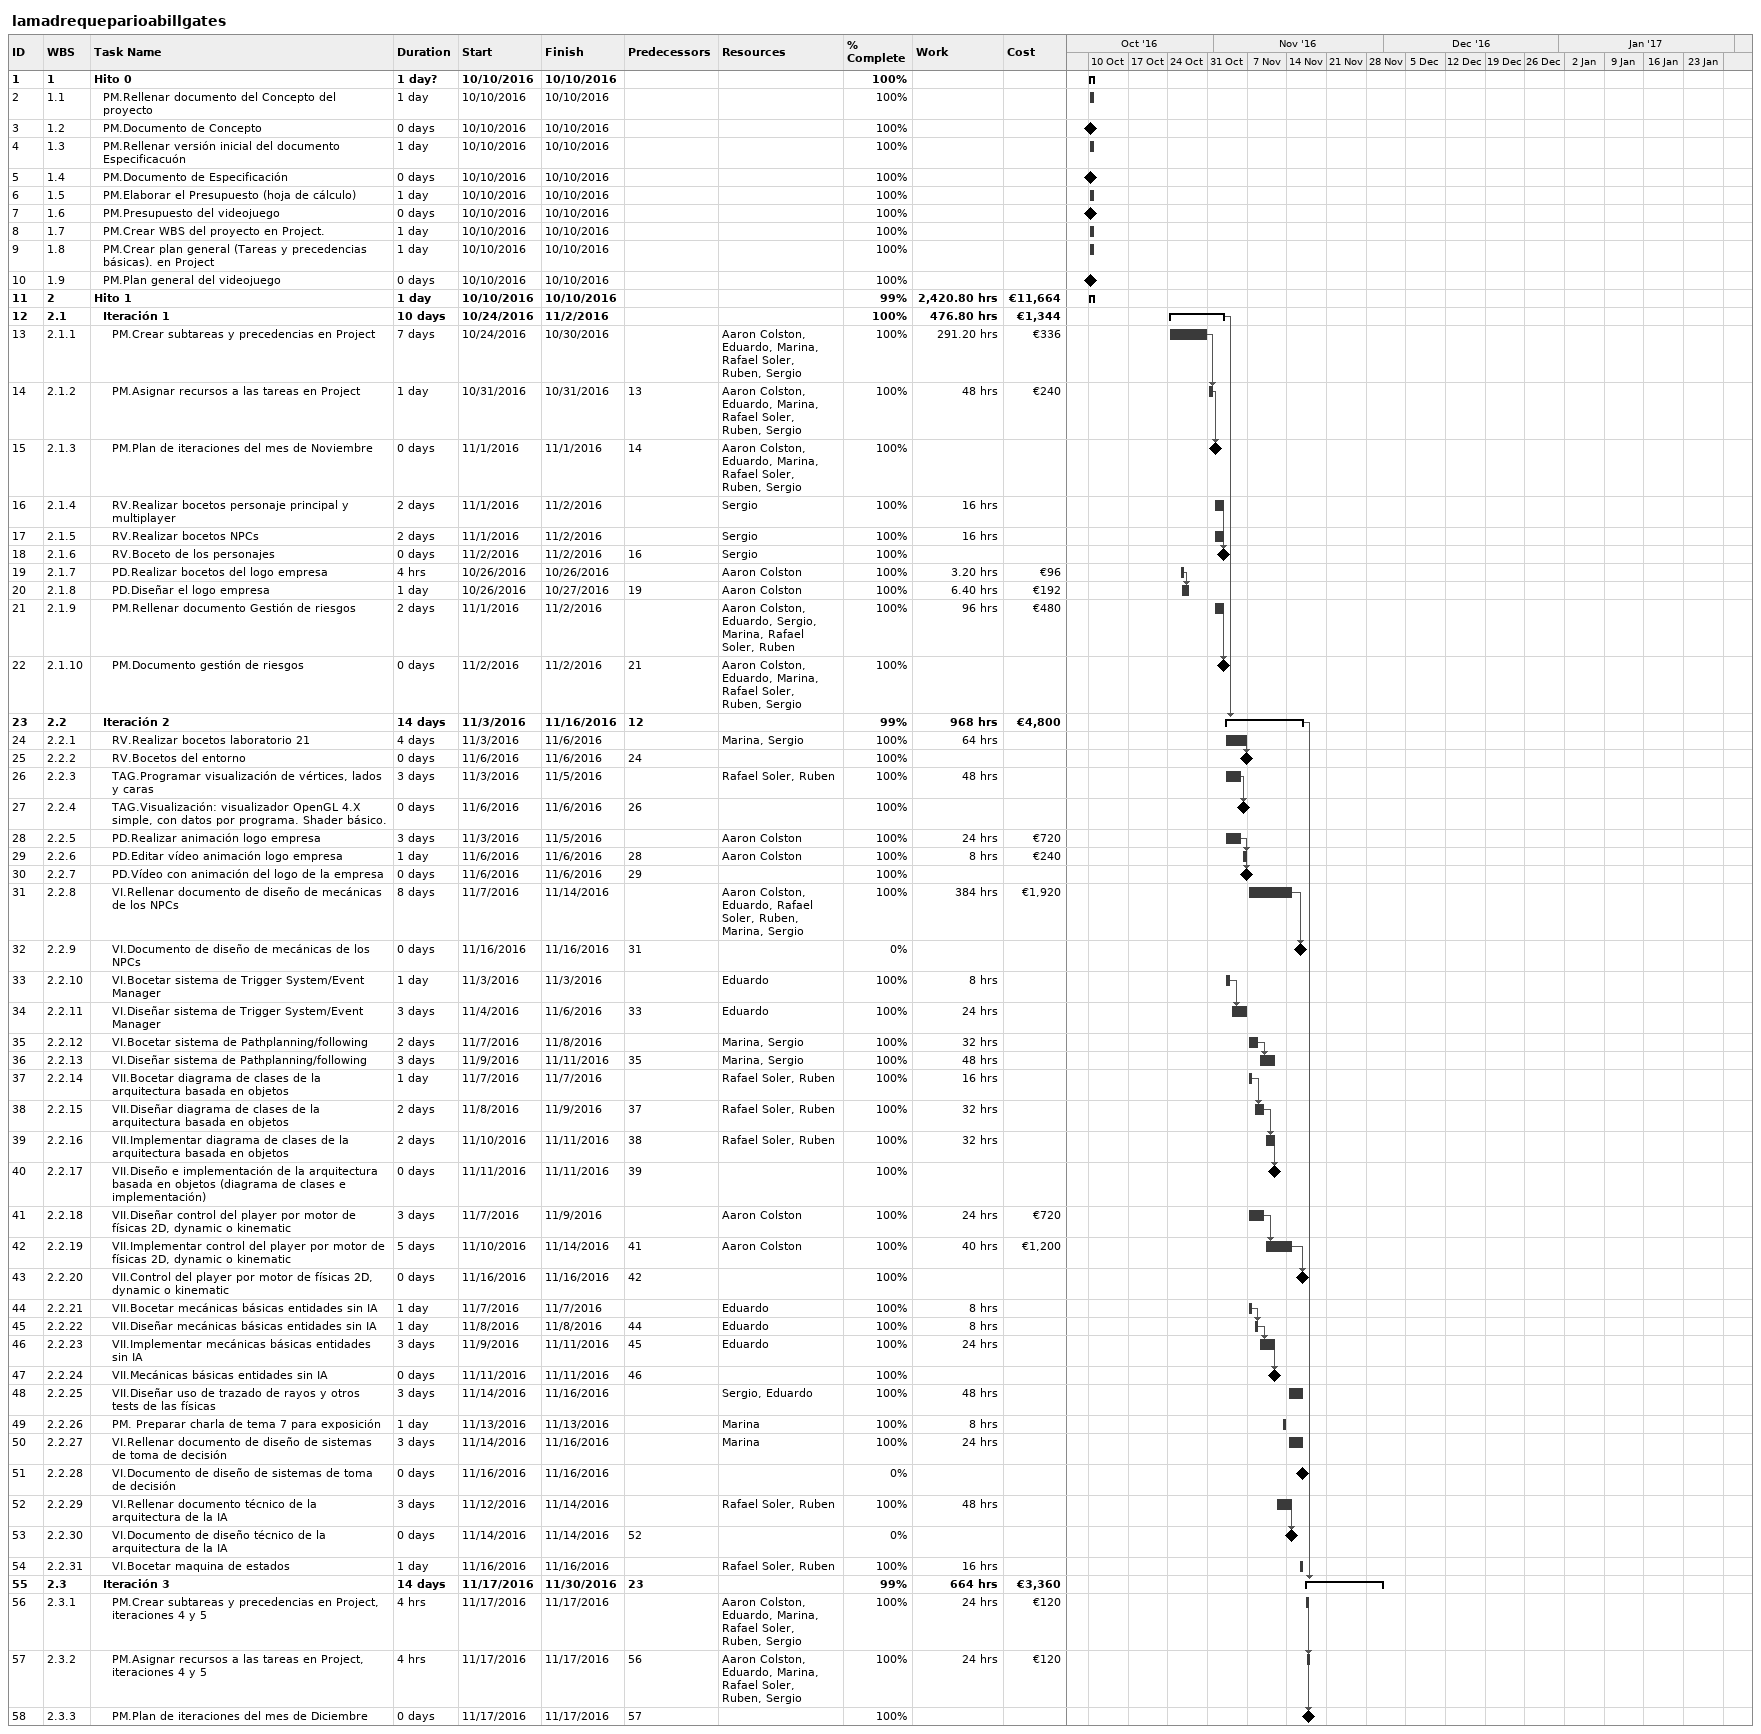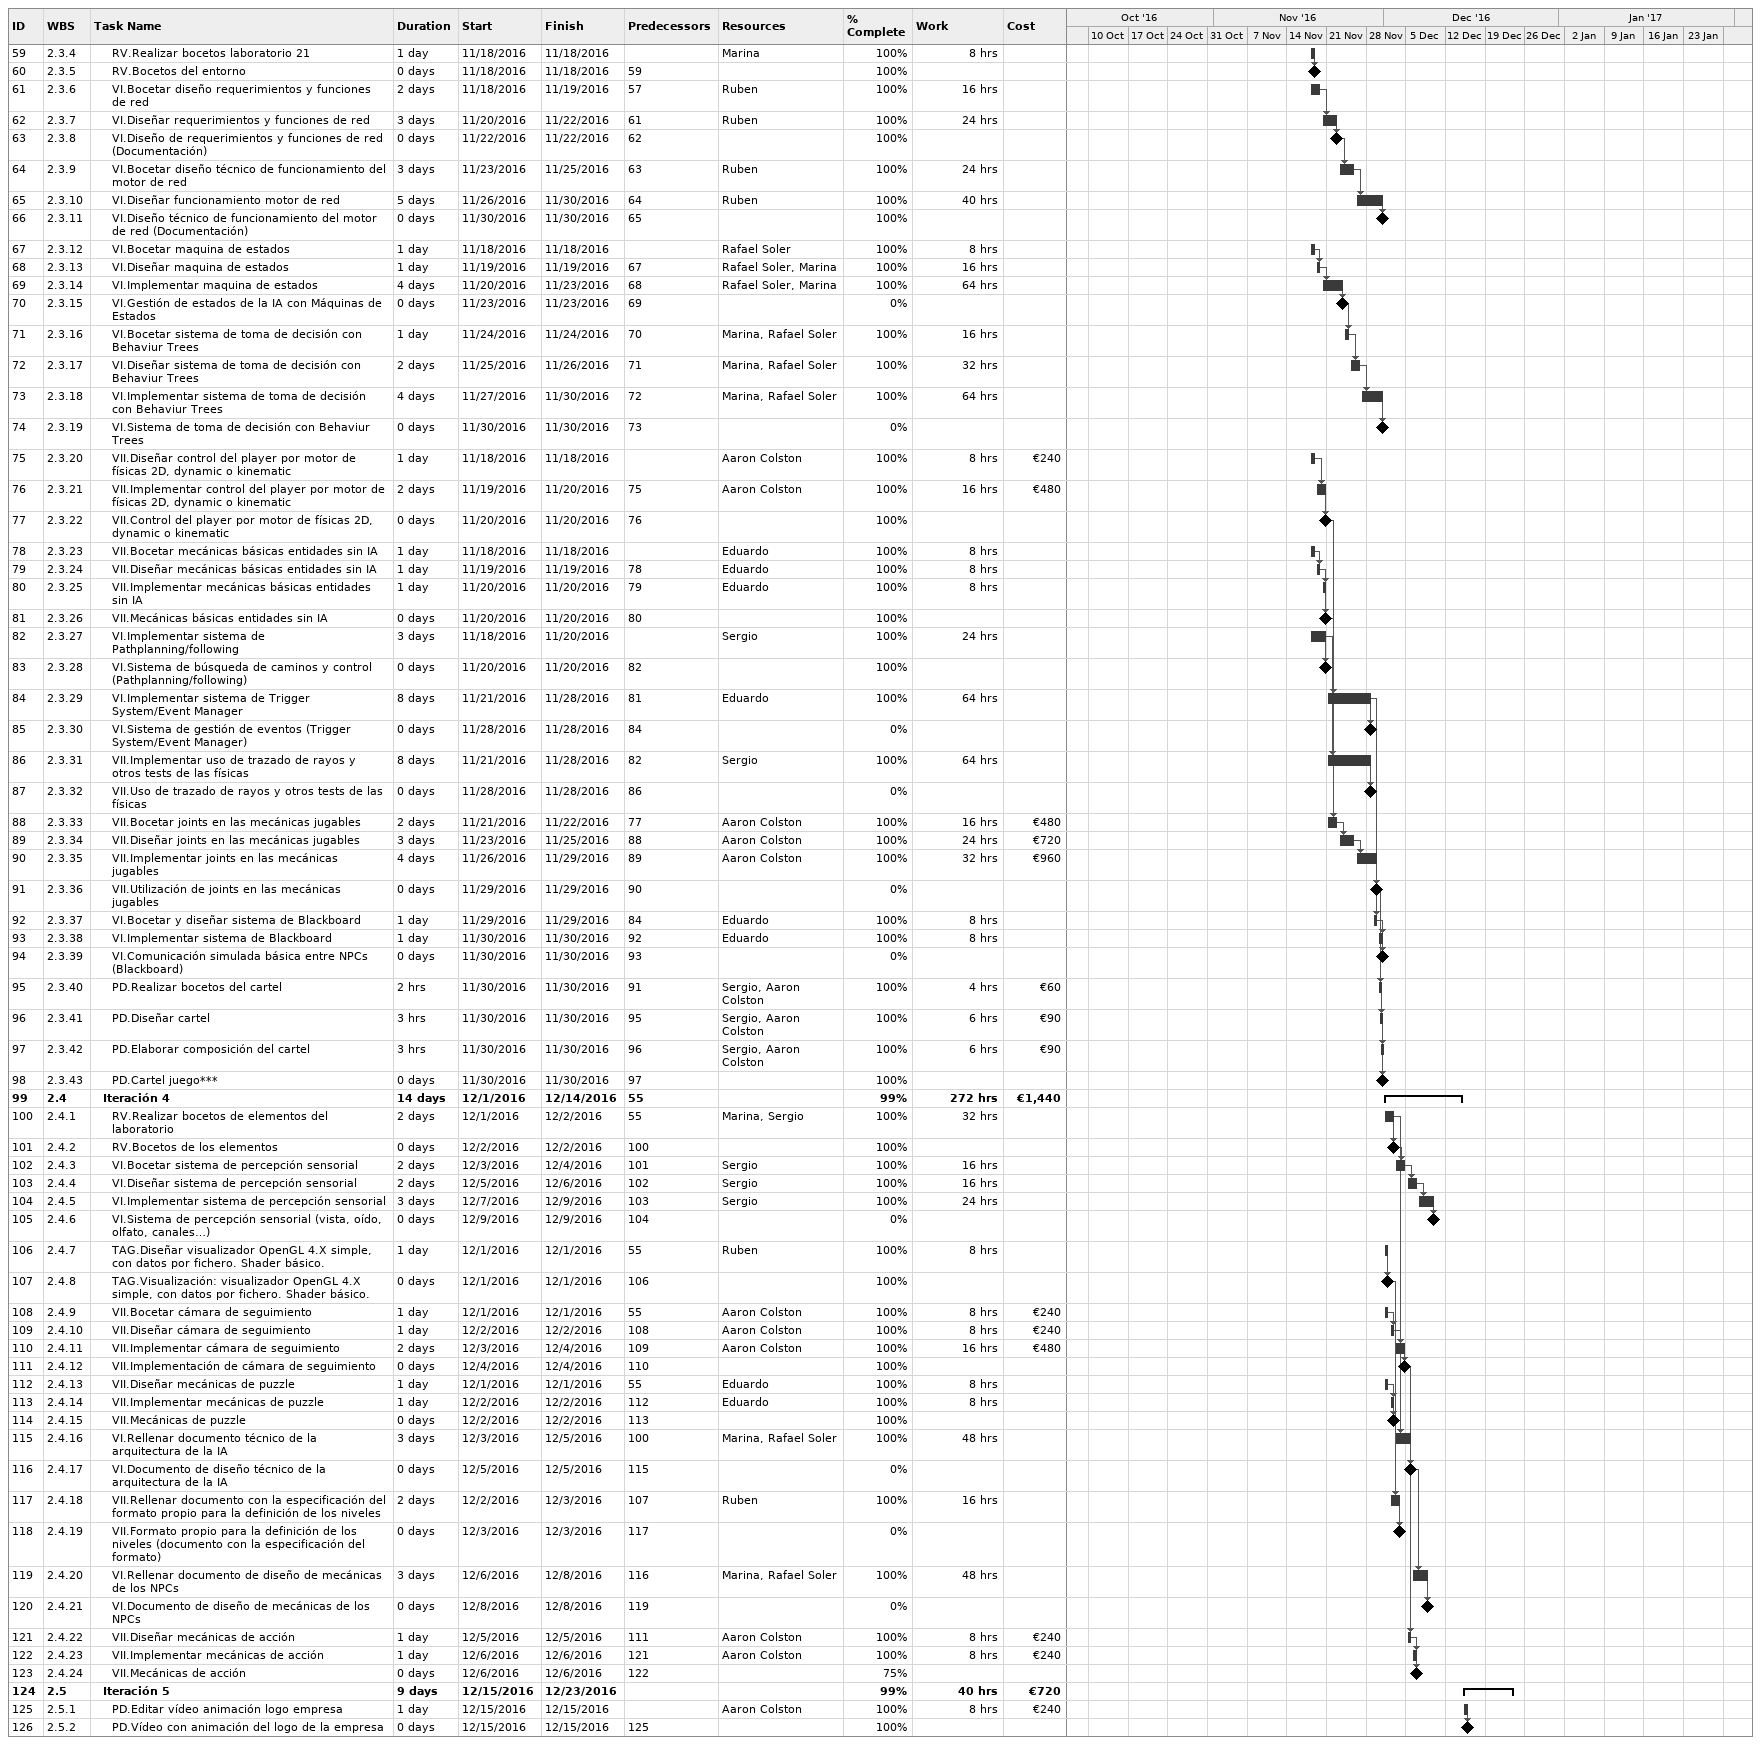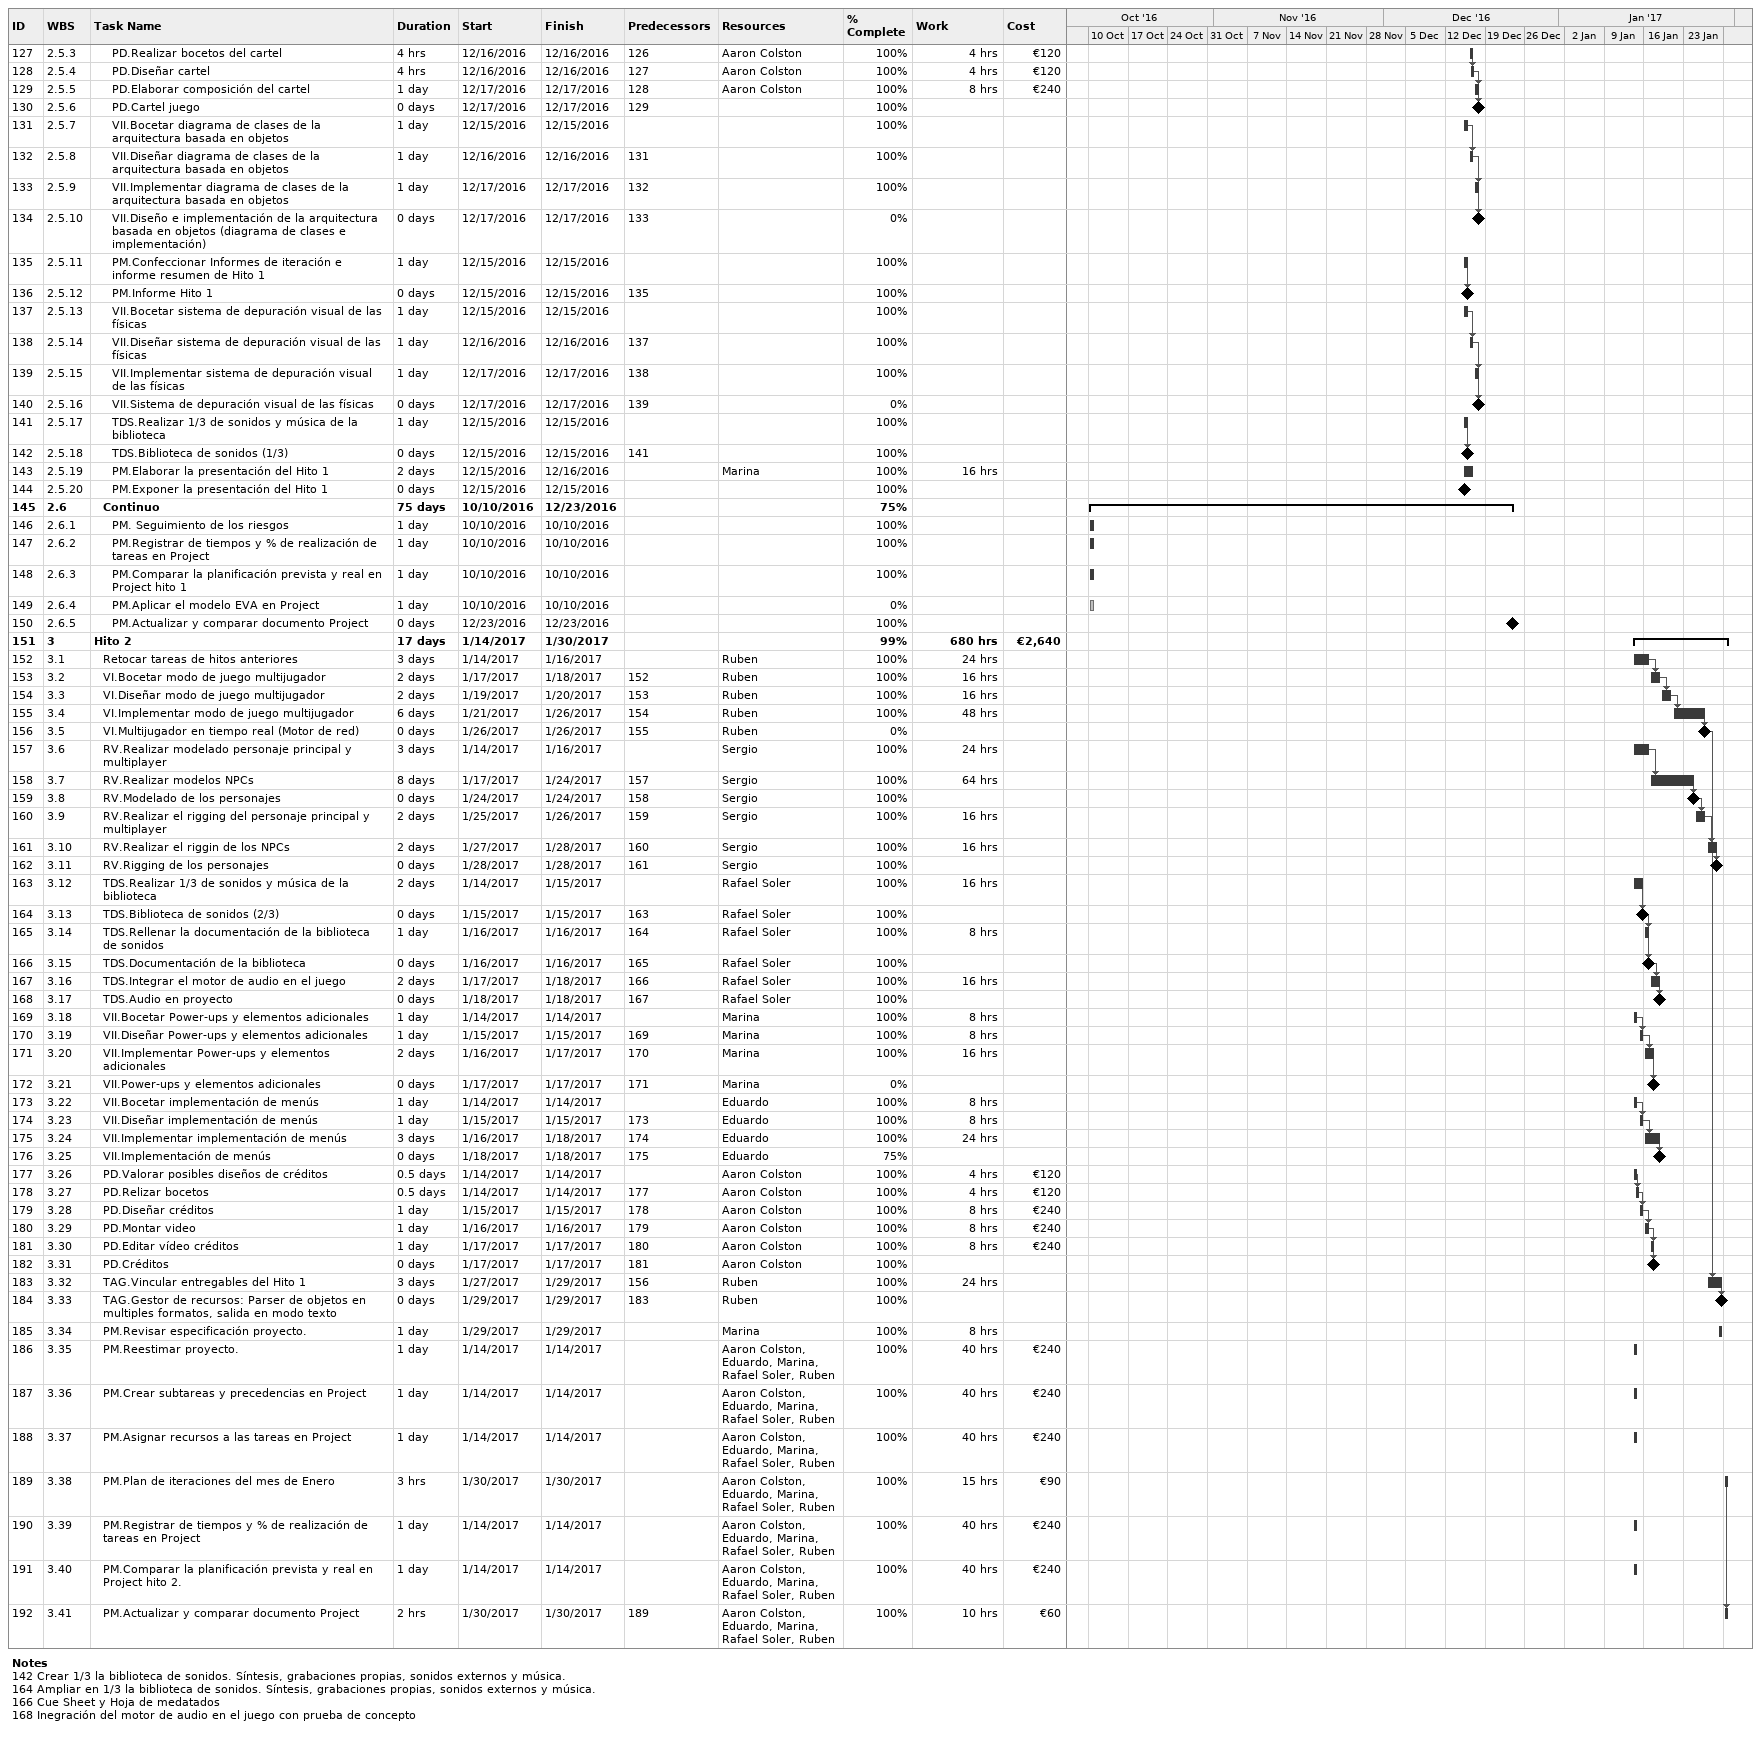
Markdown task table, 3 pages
lamadrequeparioabillgates

| ID | WBS | Task | Duration | Start | Finish | Predecessors | Resources | % complete | Work (h) | Cost (€) |
|---|---|---|---|---|---|---|---|---|---|---|
| 1 | 1 | **Hito 0** | 1d? | 2016-10-10 | 2016-10-10 |  |  | 100 |  |  |
| 2 | 1.1 | PM.Rellenar documento del Concepto del proyecto | 1d | 2016-10-10 | 2016-10-10 |  |  | 100 |  |  |
| 3 | 1.2 | PM.Documento de Concepto | 0d | 2016-10-10 | 2016-10-10 |  |  | 100 |  |  |
| 4 | 1.3 | PM.Rellenar versión inicial del documento Especificacuón | 1d | 2016-10-10 | 2016-10-10 |  |  | 100 |  |  |
| 5 | 1.4 | PM.Documento de Especificación | 0d | 2016-10-10 | 2016-10-10 |  |  | 100 |  |  |
| 6 | 1.5 | PM.Elaborar el Presupuesto (hoja de cálculo) | 1d | 2016-10-10 | 2016-10-10 |  |  | 100 |  |  |
| 7 | 1.6 | PM.Presupuesto del videojuego | 0d | 2016-10-10 | 2016-10-10 |  |  | 100 |  |  |
| 8 | 1.7 | PM.Crear WBS del proyecto en Project. | 1d | 2016-10-10 | 2016-10-10 |  |  | 100 |  |  |
| 9 | 1.8 | PM.Crear plan general (Tareas y precedencias básicas). en Project | 1d | 2016-10-10 | 2016-10-10 |  |  | 100 |  |  |
| 10 | 1.9 | PM.Plan general del videojuego | 0d | 2016-10-10 | 2016-10-10 |  |  | 100 |  |  |
| 11 | 2 | **Hito 1** | 1d | 2016-10-10 | 2016-10-10 |  |  | 99 | 2420.80 | 11664 |
| 12 | 2.1 | **Iteración 1** | 10d | 2016-10-24 | 2016-11-02 |  |  | 100 | 476.80 | 1344 |
| 13 | 2.1.1 | PM.Crear subtareas y precedencias en Project | 7d | 2016-10-24 | 2016-10-30 |  | Aaron Colston, Eduardo, Marina, Rafael Soler, Ruben, Sergio | 100 | 291.20 | 336 |
| 14 | 2.1.2 | PM.Asignar recursos a las tareas en Project | 1d | 2016-10-31 | 2016-10-31 | 13 | Aaron Colston, Eduardo, Marina, Rafael Soler, Ruben, Sergio | 100 | 48 | 240 |
| 15 | 2.1.3 | PM.Plan de iteraciones del mes de Noviembre | 0d | 2016-11-01 | 2016-11-01 | 14 | Aaron Colston, Eduardo, Marina, Rafael Soler, Ruben, Sergio | 100 |  |  |
| 16 | 2.1.4 | RV.Realizar bocetos personaje principal y multiplayer | 2d | 2016-11-01 | 2016-11-02 |  | Sergio | 100 | 16 |  |
| 17 | 2.1.5 | RV.Realizar bocetos NPCs | 2d | 2016-11-01 | 2016-11-02 |  | Sergio | 100 | 16 |  |
| 18 | 2.1.6 | RV.Boceto de los personajes | 0d | 2016-11-02 | 2016-11-02 | 16 | Sergio | 100 |  |  |
| 19 | 2.1.7 | PD.Realizar bocetos del logo empresa | 4h | 2016-10-26 | 2016-10-26 |  | Aaron Colston | 100 | 3.20 | 96 |
| 20 | 2.1.8 | PD.Diseñar el logo empresa | 1d | 2016-10-26 | 2016-10-27 | 19 | Aaron Colston | 100 | 6.40 | 192 |
| 21 | 2.1.9 | PM.Rellenar documento Gestión de riesgos | 2d | 2016-11-01 | 2016-11-02 |  | Aaron Colston, Eduardo, Sergio, Marina, Rafael Soler, Ruben | 100 | 96 | 480 |
| 22 | 2.1.10 | PM.Documento gestión de riesgos | 0d | 2016-11-02 | 2016-11-02 | 21 | Aaron Colston, Eduardo, Marina, Rafael Soler, Ruben, Sergio | 100 |  |  |
| 23 | 2.2 | **Iteración 2** | 14d | 2016-11-03 | 2016-11-16 | 12 |  | 99 | 968 | 4800 |
| 24 | 2.2.1 | RV.Realizar bocetos laboratorio 21 | 4d | 2016-11-03 | 2016-11-06 |  | Marina, Sergio | 100 | 64 |  |
| 25 | 2.2.2 | RV.Bocetos del entorno | 0d | 2016-11-06 | 2016-11-06 | 24 |  | 100 |  |  |
| 26 | 2.2.3 | TAG.Programar visualización de vértices, lados y caras | 3d | 2016-11-03 | 2016-11-05 |  | Rafael Soler, Ruben | 100 | 48 |  |
| 27 | 2.2.4 | TAG.Visualización: visualizador OpenGL 4.X simple, con datos por programa. Shader básico. | 0d | 2016-11-06 | 2016-11-06 | 26 |  | 100 |  |  |
| 28 | 2.2.5 | PD.Realizar animación logo empresa | 3d | 2016-11-03 | 2016-11-05 |  | Aaron Colston | 100 | 24 | 720 |
| 29 | 2.2.6 | PD.Editar vídeo animación logo empresa | 1d | 2016-11-06 | 2016-11-06 | 28 | Aaron Colston | 100 | 8 | 240 |
| 30 | 2.2.7 | PD.Vídeo con animación del logo de la empresa | 0d | 2016-11-06 | 2016-11-06 | 29 |  | 100 |  |  |
| 31 | 2.2.8 | VI.Rellenar documento de diseño de mecánicas de los NPCs | 8d | 2016-11-07 | 2016-11-14 |  | Aaron Colston, Eduardo, Rafael Soler, Ruben, Marina, Sergio | 100 | 384 | 1920 |
| 32 | 2.2.9 | VI.Documento de diseño de mecánicas de los NPCs | 0d | 2016-11-16 | 2016-11-16 | 31 |  | 0 |  |  |
| 33 | 2.2.10 | VI.Bocetar sistema de Trigger System/Event Manager | 1d | 2016-11-03 | 2016-11-03 |  | Eduardo | 100 | 8 |  |
| 34 | 2.2.11 | VI.Diseñar sistema de Trigger System/Event Manager | 3d | 2016-11-04 | 2016-11-06 | 33 | Eduardo | 100 | 24 |  |
| 35 | 2.2.12 | VI.Bocetar sistema de Pathplanning/following | 2d | 2016-11-07 | 2016-11-08 |  | Marina, Sergio | 100 | 32 |  |
| 36 | 2.2.13 | VI.Diseñar sistema de Pathplanning/following | 3d | 2016-11-09 | 2016-11-11 | 35 | Marina, Sergio | 100 | 48 |  |
| 37 | 2.2.14 | VII.Bocetar diagrama de clases de la arquitectura basada en objetos | 1d | 2016-11-07 | 2016-11-07 |  | Rafael Soler, Ruben | 100 | 16 |  |
| 38 | 2.2.15 | VII.Diseñar diagrama de clases de la arquitectura basada en objetos | 2d | 2016-11-08 | 2016-11-09 | 37 | Rafael Soler, Ruben | 100 | 32 |  |
| 39 | 2.2.16 | VII.Implementar diagrama de clases de la arquitectura basada en objetos | 2d | 2016-11-10 | 2016-11-11 | 38 | Rafael Soler, Ruben | 100 | 32 |  |
| 40 | 2.2.17 | VII.Diseño e implementación de la arquitectura basada en objetos (diagrama de clases e implementación) | 0d | 2016-11-11 | 2016-11-11 | 39 |  | 100 |  |  |
| 41 | 2.2.18 | VII.Diseñar control del player por motor de físicas 2D, dynamic o kinematic | 3d | 2016-11-07 | 2016-11-09 |  | Aaron Colston | 100 | 24 | 720 |
| 42 | 2.2.19 | VII.Implementar control del player por motor de físicas 2D, dynamic o kinematic | 5d | 2016-11-10 | 2016-11-14 | 41 | Aaron Colston | 100 | 40 | 1200 |
| 43 | 2.2.20 | VII.Control del player por motor de físicas 2D, dynamic o kinematic | 0d | 2016-11-16 | 2016-11-16 | 42 |  | 100 |  |  |
| 44 | 2.2.21 | VII.Bocetar mecánicas básicas entidades sin IA | 1d | 2016-11-07 | 2016-11-07 |  | Eduardo | 100 | 8 |  |
| 45 | 2.2.22 | VII.Diseñar mecánicas básicas entidades sin IA | 1d | 2016-11-08 | 2016-11-08 | 44 | Eduardo | 100 | 8 |  |
| 46 | 2.2.23 | VII.Implementar mecánicas básicas entidades sin IA | 3d | 2016-11-09 | 2016-11-11 | 45 | Eduardo | 100 | 24 |  |
| 47 | 2.2.24 | VII.Mecánicas básicas entidades sin IA | 0d | 2016-11-11 | 2016-11-11 | 46 |  | 100 |  |  |
| 48 | 2.2.25 | VII.Diseñar uso de trazado de rayos y otros tests de las físicas | 3d | 2016-11-14 | 2016-11-16 |  | Sergio, Eduardo | 100 | 48 |  |
| 49 | 2.2.26 | PM. Preparar charla de tema 7 para exposición | 1d | 2016-11-13 | 2016-11-13 |  | Marina | 100 | 8 |  |
| 50 | 2.2.27 | VI.Rellenar documento de diseño de sistemas de toma de decisión | 3d | 2016-11-14 | 2016-11-16 |  | Marina | 100 | 24 |  |
| 51 | 2.2.28 | VI.Documento de diseño de sistemas de toma de decisión | 0d | 2016-11-16 | 2016-11-16 |  |  | 0 |  |  |
| 52 | 2.2.29 | VI.Rellenar documento técnico de la arquitectura de la IA | 3d | 2016-11-12 | 2016-11-14 |  | Rafael Soler, Ruben | 100 | 48 |  |
| 53 | 2.2.30 | VI.Documento de diseño técnico de la arquitectura de la IA | 0d | 2016-11-14 | 2016-11-14 | 52 |  | 0 |  |  |
| 54 | 2.2.31 | VI.Bocetar maquina de estados | 1d | 2016-11-16 | 2016-11-16 |  | Rafael Soler, Ruben | 100 | 16 |  |
| 55 | 2.3 | **Iteración 3** | 14d | 2016-11-17 | 2016-11-30 | 23 |  | 99 | 664 | 3360 |
| 56 | 2.3.1 | PM.Crear subtareas y precedencias en Project, iteraciones 4 y 5 | 4h | 2016-11-17 | 2016-11-17 |  | Aaron Colston, Eduardo, Marina, Rafael Soler, Ruben, Sergio | 100 | 24 | 120 |
| 57 | 2.3.2 | PM.Asignar recursos a las tareas en Project, iteraciones 4 y 5 | 4h | 2016-11-17 | 2016-11-17 | 56 | Aaron Colston, Eduardo, Marina, Rafael Soler, Ruben, Sergio | 100 | 24 | 120 |
| 58 | 2.3.3 | PM.Plan de iteraciones del mes de Diciembre | 0d | 2016-11-17 | 2016-11-17 | 57 |  | 100 |  |  |
| 59 | 2.3.4 | RV.Realizar bocetos laboratorio 21 | 1d | 2016-11-18 | 2016-11-18 |  | Marina | 100 | 8 |  |
| 60 | 2.3.5 | RV.Bocetos del entorno | 0d | 2016-11-18 | 2016-11-18 | 59 |  | 100 |  |  |
| 61 | 2.3.6 | VI.Bocetar diseño requerimientos y funciones de red | 2d | 2016-11-18 | 2016-11-19 | 57 | Ruben | 100 | 16 |  |
| 62 | 2.3.7 | VI.Diseñar requerimientos y funciones de red | 3d | 2016-11-20 | 2016-11-22 | 61 | Ruben | 100 | 24 |  |
| 63 | 2.3.8 | VI.Diseño de requerimientos y funciones de red (Documentación) | 0d | 2016-11-22 | 2016-11-22 | 62 |  | 100 |  |  |
| 64 | 2.3.9 | VI.Bocetar diseño técnico de funcionamiento del motor de red | 3d | 2016-11-23 | 2016-11-25 | 63 | Ruben | 100 | 24 |  |
| 65 | 2.3.10 | VI.Diseñar funcionamiento motor de red | 5d | 2016-11-26 | 2016-11-30 | 64 | Ruben | 100 | 40 |  |
| 66 | 2.3.11 | VI.Diseño técnico de funcionamiento del motor de red (Documentación) | 0d | 2016-11-30 | 2016-11-30 | 65 |  | 100 |  |  |
| 67 | 2.3.12 | VI.Bocetar maquina de estados | 1d | 2016-11-18 | 2016-11-18 |  | Rafael Soler | 100 | 8 |  |
| 68 | 2.3.13 | VI.Diseñar maquina de estados | 1d | 2016-11-19 | 2016-11-19 | 67 | Rafael Soler, Marina | 100 | 16 |  |
| 69 | 2.3.14 | VI.Implementar maquina de estados | 4d | 2016-11-20 | 2016-11-23 | 68 | Rafael Soler, Marina | 100 | 64 |  |
| 70 | 2.3.15 | VI.Gestión de estados de la IA con Máquinas de Estados | 0d | 2016-11-23 | 2016-11-23 | 69 |  | 0 |  |  |
| 71 | 2.3.16 | VI.Bocetar sistema de toma de decisión con Behaviur Trees | 1d | 2016-11-24 | 2016-11-24 | 70 | Marina, Rafael Soler | 100 | 16 |  |
| 72 | 2.3.17 | VI.Diseñar sistema de toma de decisión con Behaviur Trees | 2d | 2016-11-25 | 2016-11-26 | 71 | Marina, Rafael Soler | 100 | 32 |  |
| 73 | 2.3.18 | VI.Implementar sistema de toma de decisión con Behaviur Trees | 4d | 2016-11-27 | 2016-11-30 | 72 | Marina, Rafael Soler | 100 | 64 |  |
| 74 | 2.3.19 | VI.Sistema de toma de decisión con Behaviur Trees | 0d | 2016-11-30 | 2016-11-30 | 73 |  | 0 |  |  |
| 75 | 2.3.20 | VII.Diseñar control del player por motor de físicas 2D, dynamic o kinematic | 1d | 2016-11-18 | 2016-11-18 |  | Aaron Colston | 100 | 8 | 240 |
| 76 | 2.3.21 | VII.Implementar control del player por motor de físicas 2D, dynamic o kinematic | 2d | 2016-11-19 | 2016-11-20 | 75 | Aaron Colston | 100 | 16 | 480 |
| 77 | 2.3.22 | VII.Control del player por motor de físicas 2D, dynamic o kinematic | 0d | 2016-11-20 | 2016-11-20 | 76 |  | 100 |  |  |
| 78 | 2.3.23 | VII.Bocetar mecánicas básicas entidades sin IA | 1d | 2016-11-18 | 2016-11-18 |  | Eduardo | 100 | 8 |  |
| 79 | 2.3.24 | VII.Diseñar mecánicas básicas entidades sin IA | 1d | 2016-11-19 | 2016-11-19 | 78 | Eduardo | 100 | 8 |  |
| 80 | 2.3.25 | VII.Implementar mecánicas básicas entidades sin IA | 1d | 2016-11-20 | 2016-11-20 | 79 | Eduardo | 100 | 8 |  |
| 81 | 2.3.26 | VII.Mecánicas básicas entidades sin IA | 0d | 2016-11-20 | 2016-11-20 | 80 |  | 100 |  |  |
| 82 | 2.3.27 | VI.Implementar sistema de Pathplanning/following | 3d | 2016-11-18 | 2016-11-20 |  | Sergio | 100 | 24 |  |
| 83 | 2.3.28 | VI.Sistema de búsqueda de caminos y control (Pathplanning/following) | 0d | 2016-11-20 | 2016-11-20 | 82 |  | 100 |  |  |
| 84 | 2.3.29 | VI.Implementar sistema de Trigger System/Event Manager | 8d | 2016-11-21 | 2016-11-28 | 81 | Eduardo | 100 | 64 |  |
| 85 | 2.3.30 | VI.Sistema de gestión de eventos (Trigger System/Event Manager) | 0d | 2016-11-28 | 2016-11-28 | 84 |  | 0 |  |  |
| 86 | 2.3.31 | VII.Implementar uso de trazado de rayos y otros tests de las físicas | 8d | 2016-11-21 | 2016-11-28 | 82 | Sergio | 100 | 64 |  |
| 87 | 2.3.32 | VII.Uso de trazado de rayos y otros tests de las físicas | 0d | 2016-11-28 | 2016-11-28 | 86 |  | 0 |  |  |
| 88 | 2.3.33 | VII.Bocetar joints en las mecánicas jugables | 2d | 2016-11-21 | 2016-11-22 | 77 | Aaron Colston | 100 | 16 | 480 |
| 89 | 2.3.34 | VII.Diseñar joints en las mecánicas jugables | 3d | 2016-11-23 | 2016-11-25 | 88 | Aaron Colston | 100 | 24 | 720 |
| 90 | 2.3.35 | VII.Implementar joints en las mecánicas jugables | 4d | 2016-11-26 | 2016-11-29 | 89 | Aaron Colston | 100 | 32 | 960 |
| 91 | 2.3.36 | VII.Utilización de joints en las mecánicas jugables | 0d | 2016-11-29 | 2016-11-29 | 90 |  | 0 |  |  |
| 92 | 2.3.37 | VI.Bocetar y diseñar sistema de Blackboard | 1d | 2016-11-29 | 2016-11-29 | 84 | Eduardo | 100 | 8 |  |
| 93 | 2.3.38 | VI.Implementar sistema de Blackboard | 1d | 2016-11-30 | 2016-11-30 | 92 | Eduardo | 100 | 8 |  |
| 94 | 2.3.39 | VI.Comunicación simulada básica entre NPCs (Blackboard) | 0d | 2016-11-30 | 2016-11-30 | 93 |  | 0 |  |  |
| 95 | 2.3.40 | PD.Realizar bocetos del cartel | 2h | 2016-11-30 | 2016-11-30 | 91 | Sergio, Aaron Colston | 100 | 4 | 60 |
| 96 | 2.3.41 | PD.Diseñar cartel | 3h | 2016-11-30 | 2016-11-30 | 95 | Sergio, Aaron Colston | 100 | 6 | 90 |
| 97 | 2.3.42 | PD.Elaborar composición del cartel | 3h | 2016-11-30 | 2016-11-30 | 96 | Sergio, Aaron Colston | 100 | 6 | 90 |
| 98 | 2.3.43 | PD.Cartel juego*** | 0d | 2016-11-30 | 2016-11-30 | 97 |  | 100 |  |  |
| 99 | 2.4 | **Iteración 4** | 14d | 2016-12-01 | 2016-12-14 | 55 |  | 99 | 272 | 1440 |
| 100 | 2.4.1 | RV.Realizar bocetos de elementos del laboratorio | 2d | 2016-12-01 | 2016-12-02 | 55 | Marina, Sergio | 100 | 32 |  |
| 101 | 2.4.2 | RV.Bocetos de los elementos | 0d | 2016-12-02 | 2016-12-02 | 100 |  | 100 |  |  |
| 102 | 2.4.3 | VI.Bocetar sistema de percepción sensorial | 2d | 2016-12-03 | 2016-12-04 | 101 | Sergio | 100 | 16 |  |
| 103 | 2.4.4 | VI.Diseñar sistema de percepción sensorial | 2d | 2016-12-05 | 2016-12-06 | 102 | Sergio | 100 | 16 |  |
| 104 | 2.4.5 | VI.Implementar sistema de percepción sensorial | 3d | 2016-12-07 | 2016-12-09 | 103 | Sergio | 100 | 24 |  |
| 105 | 2.4.6 | VI.Sistema de percepción sensorial (vista, oído, olfato, canales…) | 0d | 2016-12-09 | 2016-12-09 | 104 |  | 0 |  |  |
| 106 | 2.4.7 | TAG.Diseñar visualizador OpenGL 4.X simple, con datos por fichero. Shader básico. | 1d | 2016-12-01 | 2016-12-01 | 55 | Ruben | 100 | 8 |  |
| 107 | 2.4.8 | TAG.Visualización: visualizador OpenGL 4.X simple, con datos por fichero. Shader básico. | 0d | 2016-12-01 | 2016-12-01 | 106 |  | 100 |  |  |
| 108 | 2.4.9 | VII.Bocetar cámara de seguimiento | 1d | 2016-12-01 | 2016-12-01 | 55 | Aaron Colston | 100 | 8 | 240 |
| 109 | 2.4.10 | VII.Diseñar cámara de seguimiento | 1d | 2016-12-02 | 2016-12-02 | 108 | Aaron Colston | 100 | 8 | 240 |
| 110 | 2.4.11 | VII.Implementar cámara de seguimiento | 2d | 2016-12-03 | 2016-12-04 | 109 | Aaron Colston | 100 | 16 | 480 |
| 111 | 2.4.12 | VII.Implementación de cámara de seguimiento | 0d | 2016-12-04 | 2016-12-04 | 110 |  | 100 |  |  |
| 112 | 2.4.13 | VII.Diseñar mecánicas de puzzle | 1d | 2016-12-01 | 2016-12-01 | 55 | Eduardo | 100 | 8 |  |
| 113 | 2.4.14 | VII.Implementar mecánicas de puzzle | 1d | 2016-12-02 | 2016-12-02 | 112 | Eduardo | 100 | 8 |  |
| 114 | 2.4.15 | VII.Mecánicas de puzzle | 0d | 2016-12-02 | 2016-12-02 | 113 |  | 100 |  |  |
| 115 | 2.4.16 | VI.Rellenar documento técnico de la arquitectura de la IA | 3d | 2016-12-03 | 2016-12-05 | 100 | Marina, Rafael Soler | 100 | 48 |  |
| 116 | 2.4.17 | VI.Documento de diseño técnico de la arquitectura de la IA | 0d | 2016-12-05 | 2016-12-05 | 115 |  | 0 |  |  |
| 117 | 2.4.18 | VII.Rellenar documento con la especificación del formato propio para la definición de los niveles | 2d | 2016-12-02 | 2016-12-03 | 107 | Ruben | 100 | 16 |  |
| 118 | 2.4.19 | VII.Formato propio para la definición de los niveles (documento con la especificación del formato) | 0d | 2016-12-03 | 2016-12-03 | 117 |  | 0 |  |  |
| 119 | 2.4.20 | VI.Rellenar documento de diseño de mecánicas de los NPCs | 3d | 2016-12-06 | 2016-12-08 | 116 | Marina, Rafael Soler | 100 | 48 |  |
| 120 | 2.4.21 | VI.Documento de diseño de mecánicas de los NPCs | 0d | 2016-12-08 | 2016-12-08 | 119 |  | 0 |  |  |
| 121 | 2.4.22 | VII.Diseñar mecánicas de acción | 1d | 2016-12-05 | 2016-12-05 | 111 | Aaron Colston | 100 | 8 | 240 |
| 122 | 2.4.23 | VII.Implementar mecánicas de acción | 1d | 2016-12-06 | 2016-12-06 | 121 | Aaron Colston | 100 | 8 | 240 |
| 123 | 2.4.24 | VII.Mecánicas de acción | 0d | 2016-12-06 | 2016-12-06 | 122 |  | 75 |  |  |
| 124 | 2.5 | **Iteración 5** | 9d | 2016-12-15 | 2016-12-23 |  |  | 99 | 40 | 720 |
| 125 | 2.5.1 | PD.Editar vídeo animación logo empresa | 1d | 2016-12-15 | 2016-12-15 |  | Aaron Colston | 100 | 8 | 240 |
| 126 | 2.5.2 | PD.Vídeo con animación del logo de la empresa | 0d | 2016-12-15 | 2016-12-15 | 125 |  | 100 |  |  |
| 127 | 2.5.3 | PD.Realizar bocetos del cartel | 4h | 2016-12-16 | 2016-12-16 | 126 | Aaron Colston | 100 | 4 | 120 |
| 128 | 2.5.4 | PD.Diseñar cartel | 4h | 2016-12-16 | 2016-12-16 | 127 | Aaron Colston | 100 | 4 | 120 |
| 129 | 2.5.5 | PD.Elaborar composición del cartel | 1d | 2016-12-17 | 2016-12-17 | 128 | Aaron Colston | 100 | 8 | 240 |
| 130 | 2.5.6 | PD.Cartel juego | 0d | 2016-12-17 | 2016-12-17 | 129 |  | 100 |  |  |
| 131 | 2.5.7 | VII.Bocetar diagrama de clases de la arquitectura basada en objetos | 1d | 2016-12-15 | 2016-12-15 |  |  | 100 |  |  |
| 132 | 2.5.8 | VII.Diseñar diagrama de clases de la arquitectura basada en objetos | 1d | 2016-12-16 | 2016-12-16 | 131 |  | 100 |  |  |
| 133 | 2.5.9 | VII.Implementar diagrama de clases de la arquitectura basada en objetos | 1d | 2016-12-17 | 2016-12-17 | 132 |  | 100 |  |  |
| 134 | 2.5.10 | VII.Diseño e implementación de la arquitectura basada en objetos (diagrama de clases e implementación) | 0d | 2016-12-17 | 2016-12-17 | 133 |  | 0 |  |  |
| 135 | 2.5.11 | PM.Confeccionar Informes de iteración e informe resumen de Hito 1 | 1d | 2016-12-15 | 2016-12-15 |  |  | 100 |  |  |
| 136 | 2.5.12 | PM.Informe Hito 1 | 0d | 2016-12-15 | 2016-12-15 | 135 |  | 100 |  |  |
| 137 | 2.5.13 | VII.Bocetar sistema de depuración visual de las físicas | 1d | 2016-12-15 | 2016-12-15 |  |  | 100 |  |  |
| 138 | 2.5.14 | VII.Diseñar sistema de depuración visual de las físicas | 1d | 2016-12-16 | 2016-12-16 | 137 |  | 100 |  |  |
| 139 | 2.5.15 | VII.Implementar sistema de depuración visual de las físicas | 1d | 2016-12-17 | 2016-12-17 | 138 |  | 100 |  |  |
| 140 | 2.5.16 | VII.Sistema de depuración visual de las físicas | 0d | 2016-12-17 | 2016-12-17 | 139 |  | 0 |  |  |
| 141 | 2.5.17 | TDS.Realizar 1/3 de sonidos y música de la biblioteca | 1d | 2016-12-15 | 2016-12-15 |  |  | 100 |  |  |
| 142 | 2.5.18 | TDS.Biblioteca de sonidos (1/3) | 0d | 2016-12-15 | 2016-12-15 | 141 |  | 100 |  |  |
| 143 | 2.5.19 | PM.Elaborar la presentación del Hito 1 | 2d | 2016-12-15 | 2016-12-16 |  | Marina | 100 | 16 |  |
| 144 | 2.5.20 | PM.Exponer la presentación del Hito 1 | 0d | 2016-12-15 | 2016-12-15 |  |  | 100 |  |  |
| 145 | 2.6 | **Continuo** | 75d | 2016-10-10 | 2016-12-23 |  |  | 75 |  |  |
| 146 | 2.6.1 | PM. Seguimiento de los riesgos | 1d | 2016-10-10 | 2016-10-10 |  |  | 100 |  |  |
| 147 | 2.6.2 | PM.Registrar de tiempos y % de realización de tareas en Project | 1d | 2016-10-10 | 2016-10-10 |  |  | 100 |  |  |
| 148 | 2.6.3 | PM.Comparar la planificación prevista y real en Project hito 1 | 1d | 2016-10-10 | 2016-10-10 |  |  | 100 |  |  |
| 149 | 2.6.4 | PM.Aplicar el modelo EVA en Project | 1d | 2016-10-10 | 2016-10-10 |  |  | 0 |  |  |
| 150 | 2.6.5 | PM.Actualizar y comparar documento Project | 0d | 2016-12-23 | 2016-12-23 |  |  | 100 |  |  |
| 151 | 3 | **Hito 2** | 17d | 2017-01-14 | 2017-01-30 |  |  | 99 | 680 | 2640 |
| 152 | 3.1 | Retocar tareas de hitos anteriores | 3d | 2017-01-14 | 2017-01-16 |  | Ruben | 100 | 24 |  |
| 153 | 3.2 | VI.Bocetar modo de juego multijugador | 2d | 2017-01-17 | 2017-01-18 | 152 | Ruben | 100 | 16 |  |
| 154 | 3.3 | VI.Diseñar modo de juego multijugador | 2d | 2017-01-19 | 2017-01-20 | 153 | Ruben | 100 | 16 |  |
| 155 | 3.4 | VI.Implementar modo de juego multijugador | 6d | 2017-01-21 | 2017-01-26 | 154 | Ruben | 100 | 48 |  |
| 156 | 3.5 | VI.Multijugador en tiempo real (Motor de red) | 0d | 2017-01-26 | 2017-01-26 | 155 | Ruben | 0 |  |  |
| 157 | 3.6 | RV.Realizar modelado personaje principal y multiplayer | 3d | 2017-01-14 | 2017-01-16 |  | Sergio | 100 | 24 |  |
| 158 | 3.7 | RV.Realizar modelos NPCs | 8d | 2017-01-17 | 2017-01-24 | 157 | Sergio | 100 | 64 |  |
| 159 | 3.8 | RV.Modelado de los personajes | 0d | 2017-01-24 | 2017-01-24 | 158 | Sergio | 100 |  |  |
| 160 | 3.9 | RV.Realizar el rigging del personaje principal y multiplayer | 2d | 2017-01-25 | 2017-01-26 | 159 | Sergio | 100 | 16 |  |
| 161 | 3.10 | RV.Realizar el riggin de los NPCs | 2d | 2017-01-27 | 2017-01-28 | 160 | Sergio | 100 | 16 |  |
| 162 | 3.11 | RV.Rigging de los personajes | 0d | 2017-01-28 | 2017-01-28 | 161 | Sergio | 100 |  |  |
| 163 | 3.12 | TDS.Realizar 1/3 de sonidos y música de la biblioteca | 2d | 2017-01-14 | 2017-01-15 |  | Rafael Soler | 100 | 16 |  |
| 164 | 3.13 | TDS.Biblioteca de sonidos (2/3) | 0d | 2017-01-15 | 2017-01-15 | 163 | Rafael Soler | 100 |  |  |
| 165 | 3.14 | TDS.Rellenar la documentación de la biblioteca de sonidos | 1d | 2017-01-16 | 2017-01-16 | 164 | Rafael Soler | 100 | 8 |  |
| 166 | 3.15 | TDS.Documentación de la biblioteca | 0d | 2017-01-16 | 2017-01-16 | 165 | Rafael Soler | 100 |  |  |
| 167 | 3.16 | TDS.Integrar el motor de audio en el juego | 2d | 2017-01-17 | 2017-01-18 | 166 | Rafael Soler | 100 | 16 |  |
| 168 | 3.17 | TDS.Audio en proyecto | 0d | 2017-01-18 | 2017-01-18 | 167 | Rafael Soler | 100 |  |  |
| 169 | 3.18 | VII.Bocetar Power-ups y elementos adicionales | 1d | 2017-01-14 | 2017-01-14 |  | Marina | 100 | 8 |  |
| 170 | 3.19 | VII.Diseñar Power-ups y elementos adicionales | 1d | 2017-01-15 | 2017-01-15 | 169 | Marina | 100 | 8 |  |
| 171 | 3.20 | VII.Implementar Power-ups y elementos adicionales | 2d | 2017-01-16 | 2017-01-17 | 170 | Marina | 100 | 16 |  |
| 172 | 3.21 | VII.Power-ups y elementos adicionales | 0d | 2017-01-17 | 2017-01-17 | 171 | Marina | 0 |  |  |
| 173 | 3.22 | VII.Bocetar implementación de menús | 1d | 2017-01-14 | 2017-01-14 |  | Eduardo | 100 | 8 |  |
| 174 | 3.23 | VII.Diseñar implementación de menús | 1d | 2017-01-15 | 2017-01-15 | 173 | Eduardo | 100 | 8 |  |
| 175 | 3.24 | VII.Implementar implementación de menús | 3d | 2017-01-16 | 2017-01-18 | 174 | Eduardo | 100 | 24 |  |
| 176 | 3.25 | VII.Implementación de menús | 0d | 2017-01-18 | 2017-01-18 | 175 | Eduardo | 75 |  |  |
| 177 | 3.26 | PD.Valorar posibles diseños de créditos | 0.5d | 2017-01-14 | 2017-01-14 |  | Aaron Colston | 100 | 4 | 120 |
| 178 | 3.27 | PD.Relizar bocetos | 0.5d | 2017-01-14 | 2017-01-14 | 177 | Aaron Colston | 100 | 4 | 120 |
| 179 | 3.28 | PD.Diseñar créditos | 1d | 2017-01-15 | 2017-01-15 | 178 | Aaron Colston | 100 | 8 | 240 |
| 180 | 3.29 | PD.Montar video | 1d | 2017-01-16 | 2017-01-16 | 179 | Aaron Colston | 100 | 8 | 240 |
| 181 | 3.30 | PD.Editar vídeo créditos | 1d | 2017-01-17 | 2017-01-17 | 180 | Aaron Colston | 100 | 8 | 240 |
| 182 | 3.31 | PD.Créditos | 0d | 2017-01-17 | 2017-01-17 | 181 | Aaron Colston | 100 |  |  |
| 183 | 3.32 | TAG.Vincular entregables del Hito 1 | 3d | 2017-01-27 | 2017-01-29 | 156 | Ruben | 100 | 24 |  |
| 184 | 3.33 | TAG.Gestor de recursos: Parser de objetos en multiples formatos, salida en modo texto | 0d | 2017-01-29 | 2017-01-29 | 183 | Ruben | 100 |  |  |
| 185 | 3.34 | PM.Revisar especificación proyecto. | 1d | 2017-01-29 | 2017-01-29 |  | Marina | 100 | 8 |  |
| 186 | 3.35 | PM.Reestimar proyecto. | 1d | 2017-01-14 | 2017-01-14 |  | Aaron Colston, Eduardo, Marina, Rafael Soler, Ruben | 100 | 40 | 240 |
| 187 | 3.36 | PM.Crear subtareas y precedencias en Project | 1d | 2017-01-14 | 2017-01-14 |  | Aaron Colston, Eduardo, Marina, Rafael Soler, Ruben | 100 | 40 | 240 |
| 188 | 3.37 | PM.Asignar recursos a las tareas en Project | 1d | 2017-01-14 | 2017-01-14 |  | Aaron Colston, Eduardo, Marina, Rafael Soler, Ruben | 100 | 40 | 240 |
| 189 | 3.38 | PM.Plan de iteraciones del mes de Enero | 3h | 2017-01-30 | 2017-01-30 |  | Aaron Colston, Eduardo, Marina, Rafael Soler, Ruben | 100 | 15 | 90 |
| 190 | 3.39 | PM.Registrar de tiempos y % de realización de tareas en Project | 1d | 2017-01-14 | 2017-01-14 |  | Aaron Colston, Eduardo, Marina, Rafael Soler, Ruben | 100 | 40 | 240 |
| 191 | 3.40 | PM.Comparar la planificación prevista y real en Project hito 2. | 1d | 2017-01-14 | 2017-01-14 |  | Aaron Colston, Eduardo, Marina, Rafael Soler, Ruben | 100 | 40 | 240 |
| 192 | 3.41 | PM.Actualizar y comparar documento Project | 2h | 2017-01-30 | 2017-01-30 | 189 | Aaron Colston, Eduardo, Marina, Rafael Soler, Ruben | 100 | 10 | 60 |

Notes
- 142: Crear 1/3 la biblioteca de sonidos. Síntesis, grabaciones propias, sonidos externos y música.
- 164: Ampliar en 1/3 la biblioteca de sonidos. Síntesis, grabaciones propias, sonidos externos y música.
- 166: Cue Sheet y Hoja de medatados
- 168: Inegración del motor de audio en el juego con prueba de concepto
